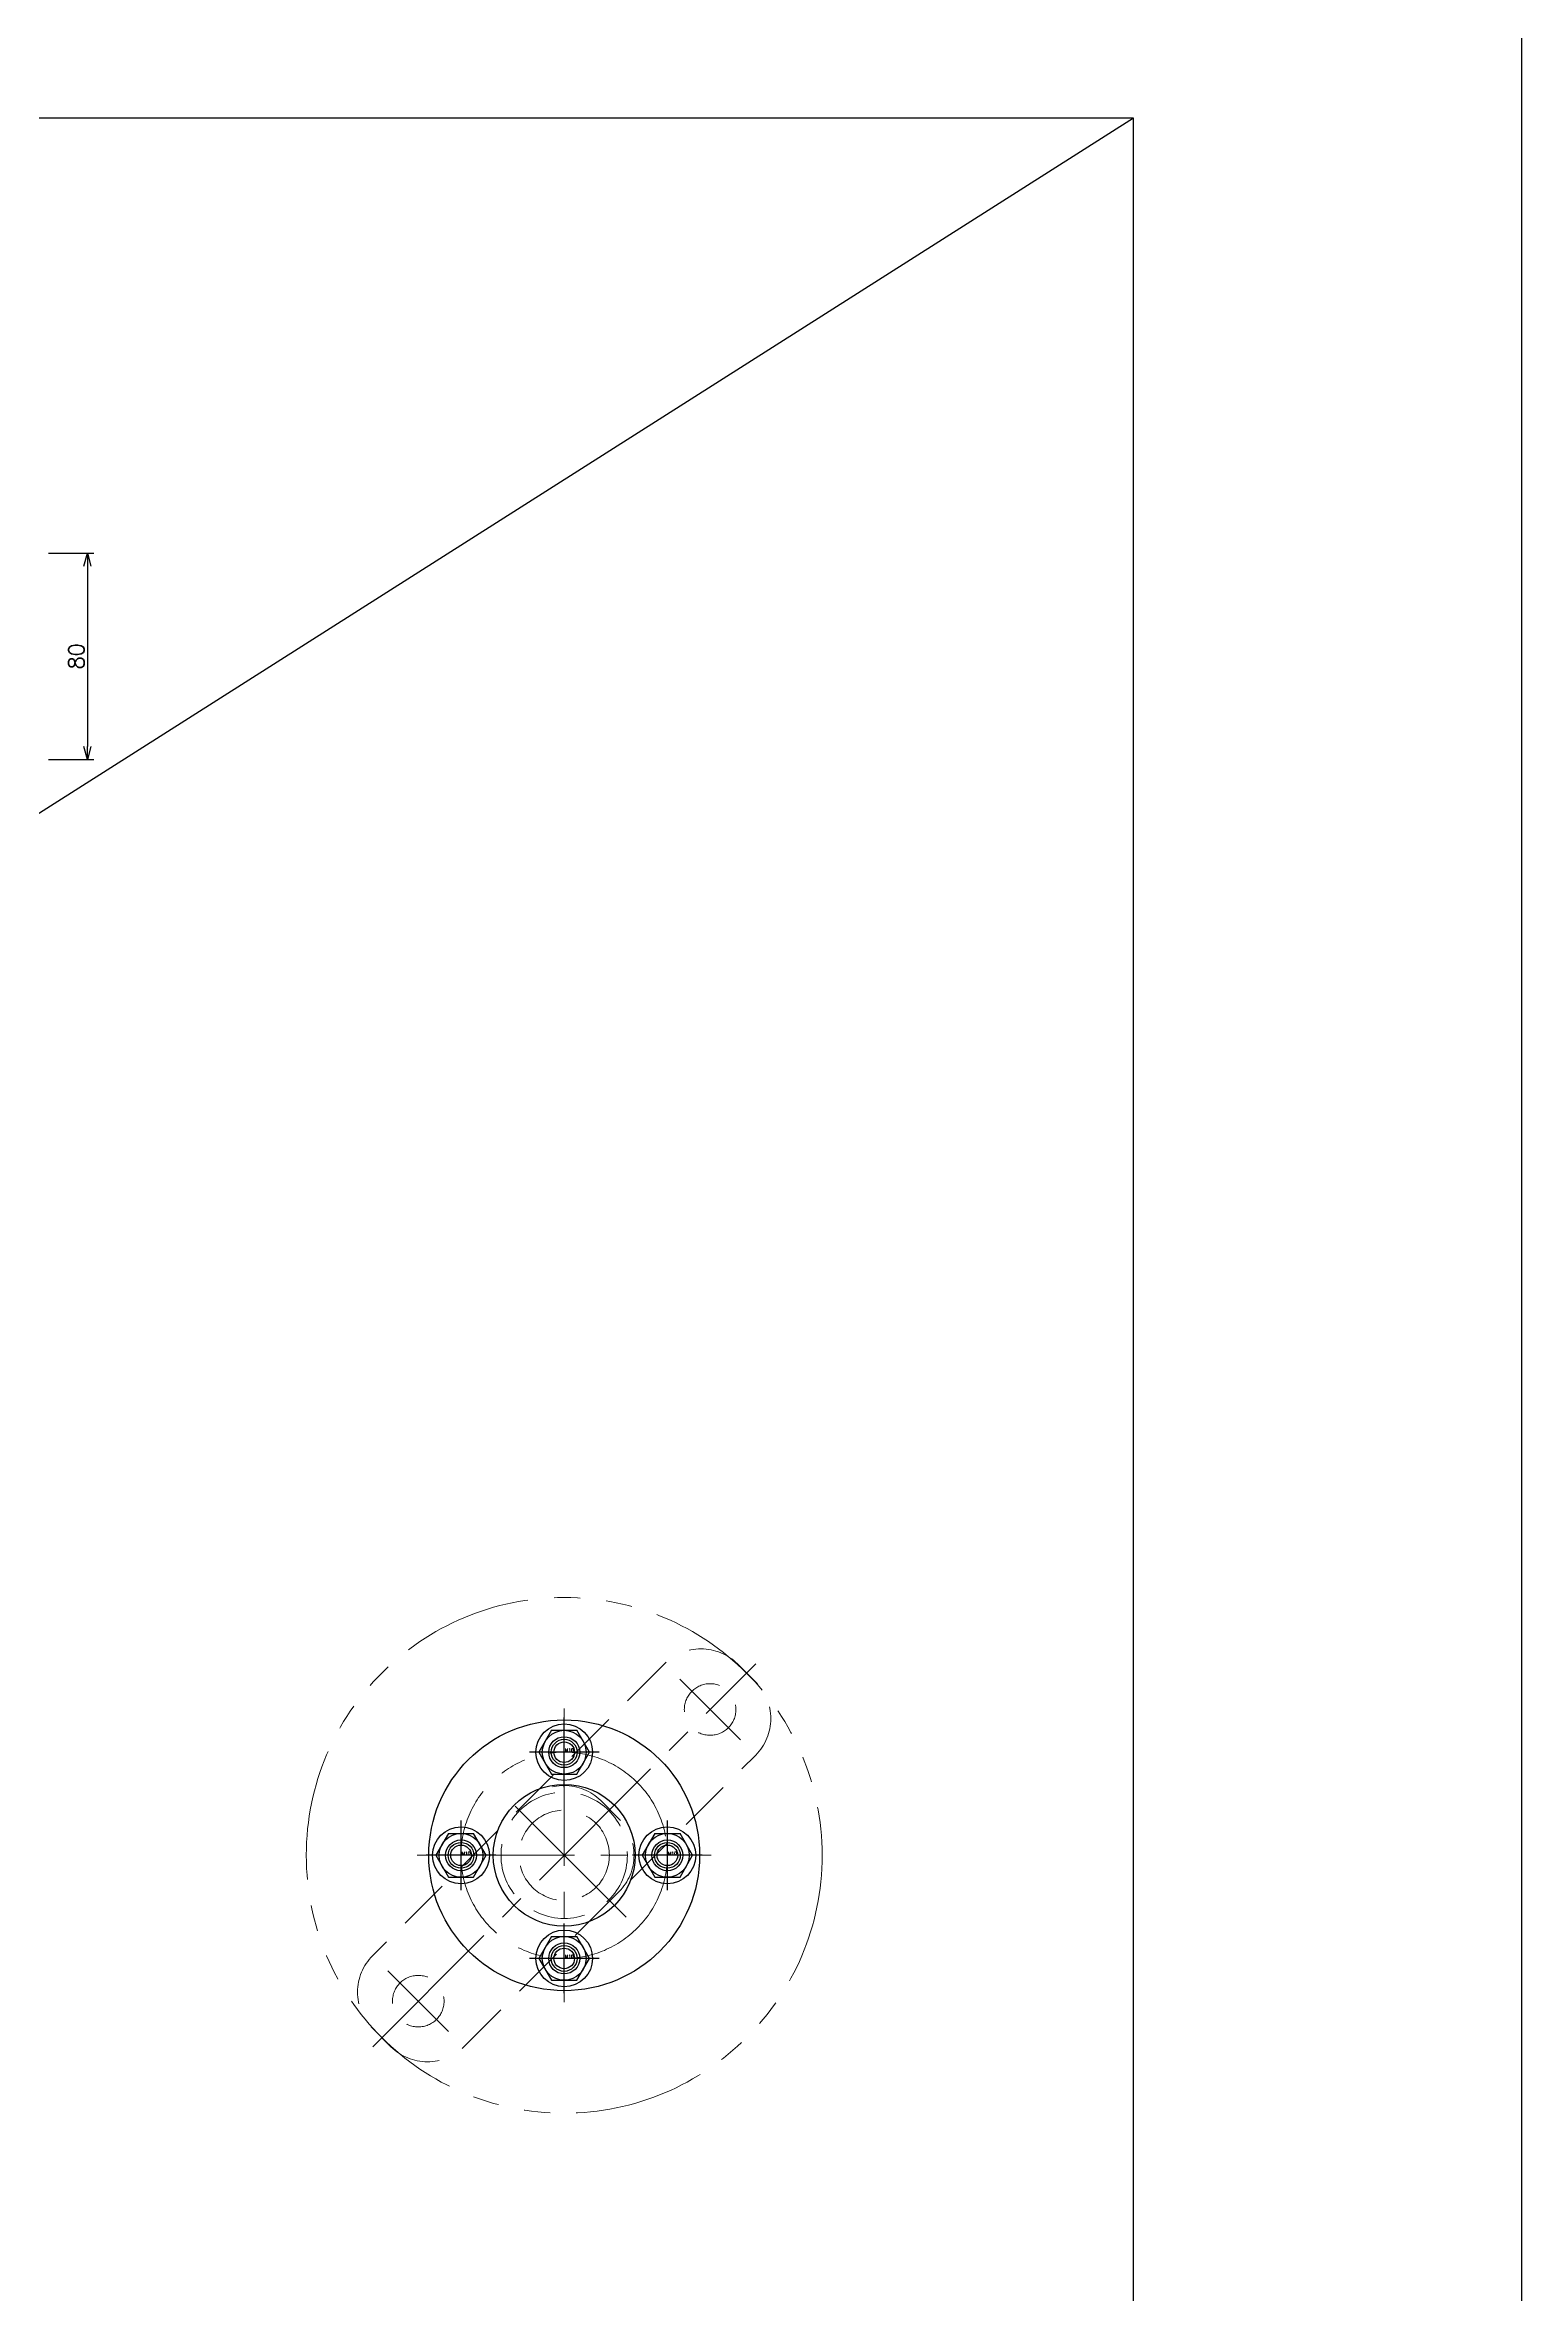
# Model space of a CAD drawing. Header units: millimetres. Extents: x 0 to 49006, y -7876 to 6995.
# Drawn here: x 14243 to 14816, y -7299 to -6426 of the extents above; entities that cross this region are included whole.
import ezdxf

# ---------------------------------------------------------------- set-up
doc = ezdxf.new("R2010")
doc.units = ezdxf.units.MM
doc.header["$LTSCALE"] = 3.2
doc.header["$PDMODE"] = 99
doc.header["$PDSIZE"] = 1
for name, pattern in [('CENTER2', [28.575, 19.05, -3.175, 3.175, -3.175]), ('HIDDEN', [9.525, 6.35, -3.175]), ('PHANTOM2', [31.75, 15.875, -3.175, 3.175, -3.175, 3.175, -3.175])]:
    doc.linetypes.add(name, pattern=pattern)
for name, color, linetype, lineweight in [('04_HIDDEN', 2, 'HIDDEN', 13), ('05_CENTER', 4, 'CENTER2', 13), ('06_PHANTOM', 2, 'PHANTOM2', 13), ('08_DIM', 3, 'Continuous', 13)]:
    doc.layers.add(name, color=color, linetype=linetype, lineweight=lineweight)
doc.layers.add('10_DRAFT', color=8, linetype='Continuous', lineweight=0, plot=False)
doc.styles.add('KSS_TXT', font='txt.shx', dxfattribs={"bigfont": 'extfont2.shx'})
doc.dimstyles.new('KSS_DIM', dxfattribs={"dimscale": 12, "dimtxt": 3, "dimasz": 2.5, "dimexe": 1.25, "dimexo": 0.625, "dimtad": 1, "dimdsep": 46, "dimtxsty": 'KSS_TXT', "dimblk": 'OPEN30', "dimcen": 0, "dimazin": 2, "dimtfac": 0.75, "dimtmove": 0, "dimatfit": 3, "dimldrblk": 'OPEN30', "dimfxl": 1.25, "dimtolj": 1, "dimarcsym": 0})

# ---------------------------------------------------------------- blocks, each defined once
blk = doc.blocks.new('A$C67185B67_1_1_1')
at = {"color": 0}
blk.add_lwpolyline([(-5, -100), (5, -100, 0.414214), (25, -80), (25, 80, 0.414214), (5, 100), (-5, 100, 0.414214), (-25, 80), (-25, -80, 0.414214)], format="xyb", close=True, dxfattribs=at)
blk.add_lwpolyline([(-25, 0), (-25, -5, 0.414214), (-5, -25), (5, -25, 0.414214), (25, -5), (25, 0)], format="xyb", dxfattribs=at)
for centre, radius in [((0, 80), 10), ((0, 0), 17.5), ((0, -80), 10)]:
    blk.add_circle(centre, radius, dxfattribs=at)
at = {"layer": '05_CENTER'}
for p, q in [((0, 105), (0, -105)), ((-16.63, 80), (16.63, 80)), ((-34, 0), (34, 0)), ((-16.63, -80), (16.63, -80))]:
    blk.add_line(p, q, dxfattribs=at)
blk = doc.blocks.new('_Open30')
at = {"color": 0, "linetype": 'ByBlock', "lineweight": -2}
for p, q in [((-1, 0.27), (0, 0)), ((0, 0), (-1, -0.27)), ((0, 0), (-1, 0))]:
    blk.add_line(p, q, dxfattribs=at)
blk = doc.blocks.new('*D1267')
at = {"layer": '08_DIM', "color": 0, "lineweight": -2, "transparency": 16777216}
for p, q in [((14244.34, -6623.18), (14261.86, -6623.18)), ((14259.36, -6628.18), (14259.36, -6698.18)), ((14244.34, -6703.18), (14261.86, -6703.18))]:
    blk.add_line(p, q, dxfattribs=at)
at = {"layer": 'Defpoints', "color": 0, "transparency": 16777216}
for p in [(14243.09, -6623.18), (14243.09, -6703.18), (14259.36, -6703.18)]:
    blk.add_point(p, dxfattribs=at)
at = {"layer": '08_DIM', "color": 0, "lineweight": -2, "transparency": 16777216, "xscale": 5, "yscale": 5, "zscale": 5}
for p, rotation in [((14259.36, -6623.18), 90), ((14259.36, -6703.18), 270)]:
    blk.add_blockref('_Open30', p, dxfattribs=dict(at, rotation=rotation))
at = {"layer": '08_DIM', "color": 0, "transparency": 16777216, "insert": (14255.11, -6663.18), "char_height": 6, "attachment_point": 5, "rotation": 90, "style": 'KSS_TXT'}
blk.add_mtext('\\A1;80', dxfattribs=at)
blk = doc.blocks.new('10b_2_1_1_1')
at = {"color": 0, "linetype": 'CENTER2'}
for p, q in [((0, -13.51), (0, 13.51)), ((13.51, 0), (-13.51, 0))]:
    blk.add_line(p, q, dxfattribs=at)
at = {"color": 0}
for p, q in [((-4.9, 8.49), (-9.8, 0)), ((-9.8, 0), (-4.9, -8.49)), ((-4.9, 8.49), (4.9, 8.49)), ((9.8, 0), (4.9, 8.49)), ((4.9, -8.49), (9.8, 0)), ((-4.9, -8.49), (4.9, -8.49))]:
    blk.add_line(p, q, dxfattribs=at)
for radius in [11, 8.49, 5, 4]:
    blk.add_circle((0, 0), radius, dxfattribs=at)
at = {"layer": '10_DRAFT', "style": 'KSS_TXT'}
blk.add_text('M10', height=1.25, dxfattribs=at).set_placement((0.26, 0.12))
blk = doc.blocks.new('A$C0CF959C6_1_1_1')
at = {"color": 0}
for centre, radius in [((0, 0), 52.5), ((0, 40), 6), ((0, 0), 27.5), ((-40, 0), 6), ((40, 0), 6), ((0, -40), 6)]:
    blk.add_circle(centre, radius, dxfattribs=at)
at = {"layer": '04_HIDDEN'}
blk.add_circle((0, 0), 24.5, dxfattribs=at)
at = {"layer": '05_CENTER'}
for p, q in [((0, 56.94), (0, -56.94)), ((-56.94, 0), (56.94, 0))]:
    blk.add_line(p, q, dxfattribs=at)
blk.add_circle((0, 0), 40, dxfattribs=at)

msp = doc.modelspace()

# ---------------------------------------------------------------- linework, layer by layer
at = {"color": 3}
msp.add_line((14664.932, -6454.44), (13080.62, -7461.128), dxfattribs=at)
for points in [[(12819.039, -7653.62), (14815.557, -7653.62), (14815.557, -5718.073), (12819.039, -5718.073)], [(13080.62, -7461.128), (14664.932, -7461.128), (14664.932, -6454.44), (13080.62, -6454.44)]]:
    msp.add_lwpolyline(points, close=True, dxfattribs=at)
at = {"layer": '06_PHANTOM'}
msp.add_circle((14444.228, -7128.246), 100, dxfattribs=at)

# ---------------------------------------------------------------- block references
for name, p in [('A$C0CF959C6_1_1_1', (14444.228, -7128.246)), ('10b_2_1_1_1', (14444.228, -7088.246)), ('10b_2_1_1_1', (14404.228, -7128.246)), ('10b_2_1_1_1', (14484.228, -7128.246)), ('10b_2_1_1_1', (14444.228, -7168.246))]:
    msp.add_blockref(name, p)
at = {"layer": '04_HIDDEN', "rotation": 135}
msp.add_blockref('A$C67185B67_1_1_1', (14444.228, -7128.246), dxfattribs=at)

# ---------------------------------------------------------------- dimensions: what is measured, and where the dimension line sits
at = {"layer": '08_DIM'}
dim = msp.add_linear_dim(base=(14259.362, -6703.185), p1=(14243.095, -6623.185), p2=(14243.095, -6703.185), angle=270, dimstyle='KSS_DIM', override={"dimscale": 2, "dimarcsym": 1}, dxfattribs=at)
dim.commit()
dim.dimension.update_dxf_attribs({"geometry": '*D1267', "text_midpoint": (14255.112, -6663.185)})

doc.saveas('drawing.dxf')
